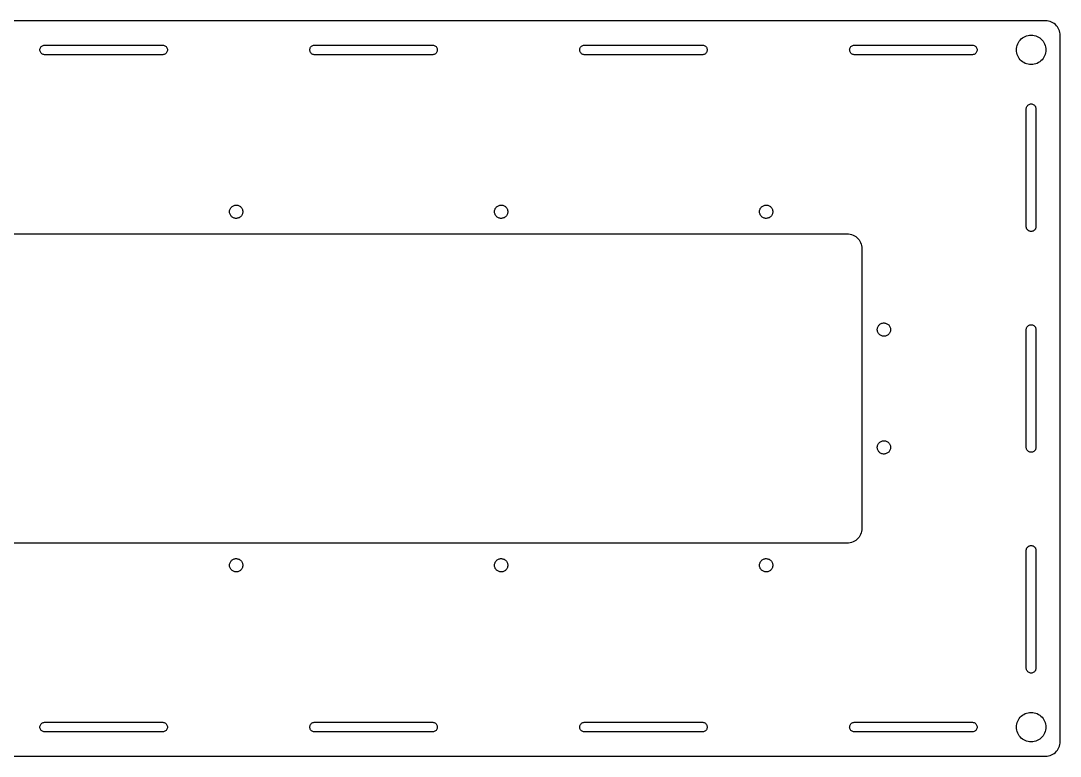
# Model space of a CAD drawing. Header units: metres. Extents: x -325 to 325, y -125 to 125.
# Drawn here: x -28.1 to 324.9, y -124.8 to 124.8 of the extents above; entities that cross this region are included whole.
import ezdxf

# ---------------------------------------------------------------- set-up
doc = ezdxf.new("R2010")
doc.units = ezdxf.units.M

msp = doc.modelspace()

# ---------------------------------------------------------------- linework, layer by layer
for p, q in [((319.875, 124.825), (-319.875, 124.825)), ((320.398, 124.798), (319.875, 124.825)), ((320.915, 124.716), (320.398, 124.798)), ((321.42, 124.58), (320.915, 124.716)), ((321.909, 124.393), (321.42, 124.58)), ((322.375, 124.155), (321.909, 124.393)), ((322.814, 123.87), (322.375, 124.155)), ((323.221, 123.541), (322.814, 123.87)), ((323.591, 123.171), (323.221, 123.541)), ((323.92, 122.764), (323.591, 123.171)), ((324.205, 122.325), (323.92, 122.764)), ((324.443, 121.859), (324.205, 122.325)), ((324.63, 121.37), (324.443, 121.859)), ((324.766, 120.865), (324.63, 121.37)), ((324.848, 120.348), (324.766, 120.865)), ((324.875, 119.825), (324.848, 120.348)), ((-20.6028, 116.486), (-20.3672, 116.559)), ((-20.3672, 116.559), (-20.1233, 116.595)), ((-20.1233, 116.595), (20.1233, 116.595)), ((20.1233, 116.595), (20.3672, 116.559)), ((20.3672, 116.559), (20.6028, 116.486)), ((71.0638, 116.486), (71.2995, 116.559)), ((71.2995, 116.559), (71.5434, 116.595)), ((71.5434, 116.595), (111.79, 116.595)), ((111.79, 116.595), (112.034, 116.559)), ((112.034, 116.559), (112.269, 116.486)), ((162.731, 116.486), (162.966, 116.559)), ((162.966, 116.559), (163.21, 116.595)), ((163.21, 116.595), (203.457, 116.595)), ((203.457, 116.595), (203.701, 116.559)), ((203.701, 116.559), (203.936, 116.486)), ((254.397, 116.486), (254.633, 116.559)), ((254.633, 116.559), (254.877, 116.595)), ((254.877, 116.595), (295.123, 116.595)), ((295.123, 116.595), (295.367, 116.559)), ((295.367, 116.559), (295.603, 116.486)), ((310.245, 116.495), (310.432, 116.984)), ((310.432, 116.984), (310.67, 117.45)), ((310.67, 117.45), (310.955, 117.889)), ((310.955, 117.889), (311.284, 118.296)), ((311.284, 118.296), (311.654, 118.666)), ((311.654, 118.666), (312.061, 118.995)), ((312.061, 118.995), (312.5, 119.28)), ((312.5, 119.28), (312.966, 119.518)), ((312.966, 119.518), (313.455, 119.705)), ((313.455, 119.705), (313.96, 119.841)), ((313.96, 119.841), (314.477, 119.923)), ((314.477, 119.923), (315, 119.95)), ((315, 119.95), (315.523, 119.923)), ((315.523, 119.923), (316.04, 119.841)), ((316.04, 119.841), (316.545, 119.705)), ((316.545, 119.705), (317.034, 119.518)), ((317.034, 119.518), (317.5, 119.28)), ((317.5, 119.28), (317.939, 118.995)), ((317.939, 118.995), (318.346, 118.666)), ((318.346, 118.666), (318.716, 118.296)), ((318.716, 118.296), (319.045, 117.889)), ((319.045, 117.889), (319.33, 117.45)), ((319.33, 117.45), (319.568, 116.984)), ((319.568, 116.984), (319.755, 116.495)), ((324.875, -119.825), (324.875, 119.825)), ((-21.65, 114.95), (-21.6316, 115.196)), ((-21.6316, 114.704), (-21.65, 114.95)), ((-21.6316, 115.196), (-21.5767, 115.436)), ((-21.5767, 114.464), (-21.6316, 114.704)), ((-21.5767, 115.436), (-21.4866, 115.666)), ((-21.4866, 114.234), (-21.5767, 114.464)), ((-21.4866, 115.666), (-21.3633, 115.879)), ((-21.3633, 114.021), (-21.4866, 114.234)), ((-21.3633, 115.879), (-21.2095, 116.072)), ((-21.2095, 113.828), (-21.3633, 114.021)), ((-21.2095, 116.072), (-21.0287, 116.24)), ((-21.0287, 113.66), (-21.2095, 113.828)), ((-21.0287, 116.24), (-20.825, 116.379)), ((-20.825, 113.521), (-21.0287, 113.66)), ((-20.825, 116.379), (-20.6028, 116.486)), ((-20.6028, 113.414), (-20.825, 113.521)), ((-20.3672, 113.341), (-20.6028, 113.414)), ((-20.1233, 113.305), (-20.3672, 113.341)), ((20.1233, 113.305), (-20.1233, 113.305)), ((20.3672, 113.341), (20.1233, 113.305)), ((20.6028, 113.414), (20.3672, 113.341)), ((20.6028, 116.486), (20.825, 116.379)), ((20.825, 113.521), (20.6028, 113.414)), ((20.825, 116.379), (21.0287, 116.24)), ((21.0287, 113.66), (20.825, 113.521)), ((21.0287, 116.24), (21.2095, 116.072)), ((21.2095, 113.828), (21.0287, 113.66)), ((21.2095, 116.072), (21.3633, 115.879)), ((21.3633, 114.021), (21.2095, 113.828)), ((21.3633, 115.879), (21.4866, 115.666)), ((21.4866, 114.234), (21.3633, 114.021)), ((21.4866, 115.666), (21.5767, 115.436)), ((21.5767, 114.464), (21.4866, 114.234)), ((21.5767, 115.436), (21.6316, 115.196)), ((21.6316, 114.704), (21.5767, 114.464)), ((21.6316, 115.196), (21.65, 114.95)), ((21.65, 114.95), (21.6316, 114.704)), ((70.0167, 114.95), (70.0351, 115.196)), ((70.0351, 114.704), (70.0167, 114.95)), ((70.0351, 115.196), (70.09, 115.436)), ((70.09, 114.464), (70.0351, 114.704)), ((70.09, 115.436), (70.1801, 115.666)), ((70.1801, 114.234), (70.09, 114.464)), ((70.1801, 115.666), (70.3034, 115.879)), ((70.3034, 114.021), (70.1801, 114.234)), ((70.3034, 115.879), (70.4571, 116.072)), ((70.4571, 113.828), (70.3034, 114.021)), ((70.4571, 116.072), (70.6379, 116.24)), ((70.6379, 113.66), (70.4571, 113.828)), ((70.6379, 116.24), (70.8417, 116.379)), ((70.8417, 113.521), (70.6379, 113.66)), ((70.8417, 116.379), (71.0638, 116.486)), ((71.0638, 113.414), (70.8417, 113.521)), ((71.2995, 113.341), (71.0638, 113.414)), ((71.5434, 113.305), (71.2995, 113.341)), ((111.79, 113.305), (71.5434, 113.305)), ((112.034, 113.341), (111.79, 113.305)), ((112.269, 113.414), (112.034, 113.341)), ((112.269, 116.486), (112.492, 116.379)), ((112.492, 113.521), (112.269, 113.414)), ((112.492, 116.379), (112.695, 116.24)), ((112.695, 113.66), (112.492, 113.521)), ((112.695, 116.24), (112.876, 116.072)), ((112.876, 113.828), (112.695, 113.66)), ((112.876, 116.072), (113.03, 115.879)), ((113.03, 114.021), (112.876, 113.828)), ((113.03, 115.879), (113.153, 115.666)), ((113.153, 114.234), (113.03, 114.021)), ((113.153, 115.666), (113.243, 115.436)), ((113.243, 114.464), (113.153, 114.234)), ((113.243, 115.436), (113.298, 115.196)), ((113.298, 114.704), (113.243, 114.464)), ((113.298, 115.196), (113.317, 114.95)), ((113.317, 114.95), (113.298, 114.704)), ((161.683, 114.95), (161.702, 115.196)), ((161.702, 114.704), (161.683, 114.95)), ((161.702, 115.196), (161.757, 115.436)), ((161.757, 114.464), (161.702, 114.704)), ((161.757, 115.436), (161.847, 115.666)), ((161.847, 114.234), (161.757, 114.464)), ((161.847, 115.666), (161.97, 115.879)), ((161.97, 114.021), (161.847, 114.234)), ((161.97, 115.879), (162.124, 116.072)), ((162.124, 113.828), (161.97, 114.021)), ((162.124, 116.072), (162.305, 116.24)), ((162.305, 113.66), (162.124, 113.828)), ((162.305, 116.24), (162.508, 116.379)), ((162.508, 113.521), (162.305, 113.66)), ((162.508, 116.379), (162.731, 116.486)), ((162.731, 113.414), (162.508, 113.521)), ((162.966, 113.341), (162.731, 113.414)), ((163.21, 113.305), (162.966, 113.341)), ((203.457, 113.305), (163.21, 113.305)), ((203.701, 113.341), (203.457, 113.305)), ((203.936, 113.414), (203.701, 113.341)), ((203.936, 116.486), (204.158, 116.379)), ((204.158, 113.521), (203.936, 113.414)), ((204.158, 116.379), (204.362, 116.24)), ((204.362, 113.66), (204.158, 113.521)), ((204.362, 116.24), (204.543, 116.072)), ((204.543, 113.828), (204.362, 113.66)), ((204.543, 116.072), (204.697, 115.879)), ((204.697, 114.021), (204.543, 113.828)), ((204.697, 115.879), (204.82, 115.666)), ((204.82, 114.234), (204.697, 114.021)), ((204.82, 115.666), (204.91, 115.436)), ((204.91, 114.464), (204.82, 114.234)), ((204.91, 115.436), (204.965, 115.196)), ((204.965, 114.704), (204.91, 114.464)), ((204.965, 115.196), (204.983, 114.95)), ((204.983, 114.95), (204.965, 114.704)), ((253.35, 114.95), (253.368, 115.196)), ((253.368, 114.704), (253.35, 114.95)), ((253.368, 115.196), (253.423, 115.436)), ((253.423, 114.464), (253.368, 114.704)), ((253.423, 115.436), (253.513, 115.666)), ((253.513, 114.234), (253.423, 114.464)), ((253.513, 115.666), (253.637, 115.879)), ((253.637, 114.021), (253.513, 114.234)), ((253.637, 115.879), (253.79, 116.072)), ((253.79, 113.828), (253.637, 114.021)), ((253.79, 116.072), (253.971, 116.24)), ((253.971, 113.66), (253.79, 113.828)), ((253.971, 116.24), (254.175, 116.379)), ((254.175, 113.521), (253.971, 113.66)), ((254.175, 116.379), (254.397, 116.486)), ((254.397, 113.414), (254.175, 113.521)), ((254.633, 113.341), (254.397, 113.414)), ((254.877, 113.305), (254.633, 113.341)), ((295.123, 113.305), (254.877, 113.305)), ((295.367, 113.341), (295.123, 113.305)), ((295.603, 113.414), (295.367, 113.341)), ((295.603, 116.486), (295.825, 116.379)), ((295.825, 113.521), (295.603, 113.414)), ((295.825, 116.379), (296.029, 116.24)), ((296.029, 113.66), (295.825, 113.521)), ((296.029, 116.24), (296.21, 116.072)), ((296.21, 113.828), (296.029, 113.66)), ((296.21, 116.072), (296.363, 115.879)), ((296.363, 114.021), (296.21, 113.828)), ((296.363, 115.879), (296.487, 115.666)), ((296.487, 114.234), (296.363, 114.021)), ((296.487, 115.666), (296.577, 115.436)), ((296.577, 114.464), (296.487, 114.234)), ((296.577, 115.436), (296.632, 115.196)), ((296.632, 114.704), (296.577, 114.464)), ((296.632, 115.196), (296.65, 114.95)), ((296.65, 114.95), (296.632, 114.704)), ((310, 114.95), (310.027, 115.473)), ((310.027, 114.427), (310, 114.95)), ((310.027, 115.473), (310.109, 115.99)), ((310.109, 113.91), (310.027, 114.427)), ((310.109, 115.99), (310.245, 116.495)), ((310.245, 113.405), (310.109, 113.91)), ((310.432, 112.916), (310.245, 113.405)), ((319.755, 113.405), (319.568, 112.916)), ((319.755, 116.495), (319.891, 115.99)), ((319.891, 113.91), (319.755, 113.405)), ((319.891, 115.99), (319.973, 115.473)), ((319.973, 114.427), (319.891, 113.91)), ((319.973, 115.473), (320, 114.95)), ((320, 114.95), (319.973, 114.427)), ((310.67, 112.45), (310.432, 112.916)), ((310.955, 112.011), (310.67, 112.45)), ((311.284, 111.604), (310.955, 112.011)), ((311.654, 111.234), (311.284, 111.604)), ((312.061, 110.905), (311.654, 111.234)), ((312.5, 110.62), (312.061, 110.905)), ((312.966, 110.382), (312.5, 110.62)), ((313.455, 110.195), (312.966, 110.382)), ((313.96, 110.059), (313.455, 110.195)), ((314.477, 109.977), (313.96, 110.059)), ((315, 109.95), (314.477, 109.977)), ((315.523, 109.977), (315, 109.95)), ((316.04, 110.059), (315.523, 109.977)), ((316.545, 110.195), (316.04, 110.059)), ((317.034, 110.382), (316.545, 110.195)), ((317.5, 110.62), (317.034, 110.382)), ((317.939, 110.905), (317.5, 110.62)), ((318.346, 111.234), (317.939, 110.905)), ((318.716, 111.604), (318.346, 111.234)), ((319.045, 112.011), (318.716, 111.604)), ((319.33, 112.45), (319.045, 112.011)), ((319.568, 112.916), (319.33, 112.45)), ((313.355, 95.0733), (313.391, 95.3172)), ((313.391, 95.3172), (313.464, 95.5528)), ((313.464, 95.5528), (313.571, 95.775)), ((313.571, 95.775), (313.71, 95.9788)), ((313.71, 95.9788), (313.878, 96.1595)), ((313.878, 96.1595), (314.071, 96.3133)), ((314.071, 96.3133), (314.284, 96.4366)), ((314.284, 96.4366), (314.514, 96.5267)), ((314.514, 96.5267), (314.754, 96.5816)), ((314.754, 96.5816), (315, 96.6)), ((315, 96.6), (315.246, 96.5816)), ((315.246, 96.5816), (315.486, 96.5267)), ((315.486, 96.5267), (315.716, 96.4366)), ((315.716, 96.4366), (315.929, 96.3133)), ((315.929, 96.3133), (316.122, 96.1595)), ((316.122, 96.1595), (316.29, 95.9788)), ((316.29, 95.9788), (316.429, 95.775)), ((316.429, 95.775), (316.536, 95.5528)), ((316.536, 95.5528), (316.609, 95.3172)), ((316.609, 95.3172), (316.645, 95.0733)), ((313.355, 54.8267), (313.355, 95.0733)), ((316.645, 95.0733), (316.645, 54.8267)), ((42.7534, 60.1239), (42.7807, 60.3703)), ((42.7534, 59.8761), (42.7534, 60.1239)), ((42.7807, 60.3703), (42.8349, 60.6122)), ((42.8349, 60.6122), (42.9154, 60.8467)), ((42.9154, 60.8467), (43.0212, 61.0709)), ((43.0212, 61.0709), (43.151, 61.2821)), ((43.151, 61.2821), (43.3033, 61.4777)), ((43.3033, 61.4777), (43.4761, 61.6554)), ((43.4761, 61.6554), (43.6675, 61.813)), ((43.6675, 61.813), (43.875, 61.9485)), ((43.875, 61.9485), (44.0962, 62.0605)), ((44.0962, 62.0605), (44.3283, 62.1474)), ((44.3283, 62.1474), (44.5686, 62.2083)), ((44.5686, 62.2083), (44.8142, 62.2423)), ((44.8142, 62.2423), (45.062, 62.2491)), ((45.062, 62.2491), (45.309, 62.2287)), ((45.309, 62.2287), (45.5523, 62.1812)), ((45.5523, 62.1812), (45.7889, 62.1071)), ((45.7889, 62.1071), (46.0159, 62.0076)), ((46.0159, 62.0076), (46.2306, 61.8836)), ((46.2306, 61.8836), (46.4304, 61.7368)), ((46.4304, 61.7368), (46.6128, 61.5689)), ((46.6128, 61.5689), (46.7756, 61.382)), ((46.7756, 61.382), (46.9168, 61.1783)), ((46.9168, 61.1783), (47.0348, 60.9602)), ((47.0348, 60.9602), (47.1281, 60.7306)), ((47.1281, 60.7306), (47.1955, 60.492)), ((47.1955, 60.492), (47.2363, 60.2475)), ((47.2363, 60.2475), (47.25, 60)), ((132.753, 60.1239), (132.781, 60.3703)), ((132.753, 59.8761), (132.753, 60.1239)), ((132.781, 60.3703), (132.835, 60.6122)), ((132.835, 60.6122), (132.915, 60.8467)), ((132.915, 60.8467), (133.021, 61.0709)), ((133.021, 61.0709), (133.151, 61.2821)), ((133.151, 61.2821), (133.303, 61.4777)), ((133.303, 61.4777), (133.476, 61.6554)), ((133.476, 61.6554), (133.667, 61.813)), ((133.667, 61.813), (133.875, 61.9485)), ((133.875, 61.9485), (134.096, 62.0605)), ((134.096, 62.0605), (134.328, 62.1474)), ((134.328, 62.1474), (134.569, 62.2083)), ((134.569, 62.2083), (134.814, 62.2423)), ((134.814, 62.2423), (135.062, 62.2491)), ((135.062, 62.2491), (135.309, 62.2287)), ((135.309, 62.2287), (135.552, 62.1812)), ((135.552, 62.1812), (135.789, 62.1071)), ((135.789, 62.1071), (136.016, 62.0076)), ((136.016, 62.0076), (136.231, 61.8836)), ((136.231, 61.8836), (136.43, 61.7368)), ((136.43, 61.7368), (136.613, 61.5689)), ((136.613, 61.5689), (136.776, 61.382)), ((136.776, 61.382), (136.917, 61.1783)), ((136.917, 61.1783), (137.035, 60.9602)), ((137.035, 60.9602), (137.128, 60.7306)), ((137.128, 60.7306), (137.196, 60.492)), ((137.196, 60.492), (137.236, 60.2475)), ((137.236, 60.2475), (137.25, 60)), ((222.753, 60.1239), (222.781, 60.3703)), ((222.753, 59.8761), (222.753, 60.1239)), ((222.781, 60.3703), (222.835, 60.6122)), ((222.835, 60.6122), (222.915, 60.8467)), ((222.915, 60.8467), (223.021, 61.0709)), ((223.021, 61.0709), (223.151, 61.2821)), ((223.151, 61.2821), (223.303, 61.4777)), ((223.303, 61.4777), (223.476, 61.6554)), ((223.476, 61.6554), (223.667, 61.813)), ((223.667, 61.813), (223.875, 61.9485)), ((223.875, 61.9485), (224.096, 62.0605)), ((224.096, 62.0605), (224.328, 62.1474)), ((224.328, 62.1474), (224.569, 62.2083)), ((224.569, 62.2083), (224.814, 62.2423)), ((224.814, 62.2423), (225.062, 62.2491)), ((225.062, 62.2491), (225.309, 62.2287)), ((225.309, 62.2287), (225.552, 62.1812)), ((225.552, 62.1812), (225.789, 62.1071)), ((225.789, 62.1071), (226.016, 62.0076)), ((226.016, 62.0076), (226.231, 61.8836)), ((226.231, 61.8836), (226.43, 61.7368)), ((226.43, 61.7368), (226.613, 61.5689)), ((226.613, 61.5689), (226.776, 61.382)), ((226.776, 61.382), (226.917, 61.1783)), ((226.917, 61.1783), (227.035, 60.9602)), ((227.035, 60.9602), (227.128, 60.7306)), ((227.128, 60.7306), (227.196, 60.492)), ((227.196, 60.492), (227.236, 60.2475)), ((227.236, 60.2475), (227.25, 60)), ((42.7807, 59.6297), (42.7534, 59.8761)), ((42.8349, 59.3878), (42.7807, 59.6297)), ((42.9154, 59.1533), (42.8349, 59.3878)), ((43.0212, 58.9291), (42.9154, 59.1533)), ((43.151, 58.7179), (43.0212, 58.9291)), ((43.3033, 58.5223), (43.151, 58.7179)), ((43.4761, 58.3446), (43.3033, 58.5223)), ((43.6675, 58.187), (43.4761, 58.3446)), ((43.875, 58.0514), (43.6675, 58.187)), ((44.0962, 57.9395), (43.875, 58.0514)), ((44.3283, 57.8526), (44.0962, 57.9395)), ((44.5686, 57.7917), (44.3283, 57.8526)), ((44.8142, 57.7577), (44.5686, 57.7917)), ((45.062, 57.7509), (44.8142, 57.7577)), ((45.309, 57.7713), (45.062, 57.7509)), ((45.5523, 57.8188), (45.309, 57.7713)), ((45.7889, 57.8928), (45.5523, 57.8188)), ((46.0159, 57.9924), (45.7889, 57.8928)), ((46.2306, 58.1164), (46.0159, 57.9924)), ((46.4304, 58.2632), (46.2306, 58.1164)), ((46.6128, 58.4311), (46.4304, 58.2632)), ((46.7756, 58.618), (46.6128, 58.4311)), ((46.9168, 58.8217), (46.7756, 58.618)), ((47.0348, 59.0397), (46.9168, 58.8217)), ((47.1281, 59.2694), (47.0348, 59.0397)), ((47.1955, 59.508), (47.1281, 59.2694)), ((47.2363, 59.7525), (47.1955, 59.508)), ((47.25, 60), (47.2363, 59.7525)), ((132.781, 59.6297), (132.753, 59.8761)), ((132.835, 59.3878), (132.781, 59.6297)), ((132.915, 59.1533), (132.835, 59.3878)), ((133.021, 58.9291), (132.915, 59.1533)), ((133.151, 58.7179), (133.021, 58.9291)), ((133.303, 58.5223), (133.151, 58.7179)), ((133.476, 58.3446), (133.303, 58.5223)), ((133.667, 58.187), (133.476, 58.3446)), ((133.875, 58.0514), (133.667, 58.187)), ((134.096, 57.9395), (133.875, 58.0514)), ((134.328, 57.8526), (134.096, 57.9395)), ((134.569, 57.7917), (134.328, 57.8526)), ((134.814, 57.7577), (134.569, 57.7917)), ((135.062, 57.7509), (134.814, 57.7577)), ((135.309, 57.7713), (135.062, 57.7509)), ((135.552, 57.8188), (135.309, 57.7713)), ((135.789, 57.8928), (135.552, 57.8188)), ((136.016, 57.9924), (135.789, 57.8928)), ((136.231, 58.1164), (136.016, 57.9924)), ((136.43, 58.2632), (136.231, 58.1164)), ((136.613, 58.4311), (136.43, 58.2632)), ((136.776, 58.618), (136.613, 58.4311)), ((136.917, 58.8217), (136.776, 58.618)), ((137.035, 59.0397), (136.917, 58.8217)), ((137.128, 59.2694), (137.035, 59.0397)), ((137.196, 59.508), (137.128, 59.2694)), ((137.236, 59.7525), (137.196, 59.508)), ((137.25, 60), (137.236, 59.7525)), ((222.781, 59.6297), (222.753, 59.8761)), ((222.835, 59.3878), (222.781, 59.6297)), ((222.915, 59.1533), (222.835, 59.3878)), ((223.021, 58.9291), (222.915, 59.1533)), ((223.151, 58.7179), (223.021, 58.9291)), ((223.303, 58.5223), (223.151, 58.7179)), ((223.476, 58.3446), (223.303, 58.5223)), ((223.667, 58.187), (223.476, 58.3446)), ((223.875, 58.0514), (223.667, 58.187)), ((224.096, 57.9395), (223.875, 58.0514)), ((224.328, 57.8526), (224.096, 57.9395)), ((224.569, 57.7917), (224.328, 57.8526)), ((224.814, 57.7577), (224.569, 57.7917)), ((225.062, 57.7509), (224.814, 57.7577)), ((225.309, 57.7713), (225.062, 57.7509)), ((225.552, 57.8188), (225.309, 57.7713)), ((225.789, 57.8928), (225.552, 57.8188)), ((226.016, 57.9924), (225.789, 57.8928)), ((226.231, 58.1164), (226.016, 57.9924)), ((226.43, 58.2632), (226.231, 58.1164)), ((226.613, 58.4311), (226.43, 58.2632)), ((226.776, 58.618), (226.613, 58.4311)), ((226.917, 58.8217), (226.776, 58.618)), ((227.035, 59.0397), (226.917, 58.8217)), ((227.128, 59.2694), (227.035, 59.0397)), ((227.196, 59.508), (227.128, 59.2694)), ((227.236, 59.7525), (227.196, 59.508)), ((227.25, 60), (227.236, 59.7525)), ((313.391, 54.5828), (313.355, 54.8267)), ((313.464, 54.3472), (313.391, 54.5828)), ((313.571, 54.125), (313.464, 54.3472)), ((313.71, 53.9212), (313.571, 54.125)), ((313.878, 53.7405), (313.71, 53.9212)), ((314.071, 53.5867), (313.878, 53.7405)), ((314.284, 53.4634), (314.071, 53.5867)), ((314.514, 53.3733), (314.284, 53.4634)), ((314.754, 53.3184), (314.514, 53.3733)), ((315, 53.3), (314.754, 53.3184)), ((315.246, 53.3184), (315, 53.3)), ((315.486, 53.3733), (315.246, 53.3184)), ((315.716, 53.4634), (315.486, 53.3733)), ((315.929, 53.5867), (315.716, 53.4634)), ((316.122, 53.7405), (315.929, 53.5867)), ((316.29, 53.9212), (316.122, 53.7405)), ((316.429, 54.125), (316.29, 53.9212)), ((316.536, 54.3472), (316.429, 54.125)), ((316.609, 54.5828), (316.536, 54.3472)), ((316.645, 54.8267), (316.609, 54.5828)), ((-252.5, 52.5), (252.5, 52.5)), ((252.5, 52.5), (253.023, 52.4726)), ((253.023, 52.4726), (253.54, 52.3907)), ((253.54, 52.3907), (254.045, 52.2553)), ((254.045, 52.2553), (254.534, 52.0677)), ((254.534, 52.0677), (255, 51.8301)), ((255, 51.8301), (255.439, 51.5451)), ((255.439, 51.5451), (255.846, 51.2157)), ((255.846, 51.2157), (256.216, 50.8457)), ((256.216, 50.8457), (256.545, 50.4389)), ((256.545, 50.4389), (256.83, 50)), ((256.83, 50), (257.068, 49.5337)), ((257.068, 49.5337), (257.255, 49.0451)), ((257.255, 49.0451), (257.391, 48.5396)), ((257.391, 48.5396), (257.473, 48.0226)), ((257.473, 48.0226), (257.5, 47.5)), ((257.5, 47.5), (257.5, -47.5)), ((263.021, 21.0709), (263.151, 21.2821)), ((263.151, 21.2821), (263.303, 21.4777)), ((263.303, 21.4777), (263.476, 21.6554)), ((263.476, 21.6554), (263.667, 21.813)), ((263.667, 21.813), (263.875, 21.9485)), ((263.875, 21.9485), (264.096, 22.0605)), ((264.096, 22.0605), (264.328, 22.1474)), ((264.328, 22.1474), (264.569, 22.2083)), ((264.569, 22.2083), (264.814, 22.2423)), ((264.814, 22.2423), (265.062, 22.2491)), ((265.062, 22.2491), (265.309, 22.2287)), ((265.309, 22.2287), (265.552, 22.1811)), ((265.552, 22.1811), (265.789, 22.1071)), ((265.789, 22.1071), (266.016, 22.0076)), ((266.016, 22.0076), (266.231, 21.8836)), ((266.231, 21.8836), (266.43, 21.7368)), ((266.43, 21.7368), (266.613, 21.5689)), ((266.613, 21.5689), (266.776, 21.382)), ((266.776, 21.382), (266.917, 21.1783)), ((313.71, 21.0287), (313.878, 21.2095)), ((313.878, 21.2095), (314.071, 21.3633)), ((314.071, 21.3633), (314.284, 21.4866)), ((314.284, 21.4866), (314.514, 21.5767)), ((314.514, 21.5767), (314.754, 21.6316)), ((314.754, 21.6316), (315, 21.65)), ((315, 21.65), (315.246, 21.6316)), ((315.246, 21.6316), (315.486, 21.5767)), ((315.486, 21.5767), (315.716, 21.4866)), ((315.716, 21.4866), (315.929, 21.3633)), ((315.929, 21.3633), (316.122, 21.2095)), ((316.122, 21.2095), (316.29, 21.0287)), ((262.753, 20.1239), (262.781, 20.3703)), ((262.753, 19.8761), (262.753, 20.1239)), ((262.781, 19.6297), (262.753, 19.8761)), ((262.781, 20.3703), (262.835, 20.6122)), ((262.835, 19.3878), (262.781, 19.6297)), ((262.835, 20.6122), (262.915, 20.8467)), ((262.915, 19.1533), (262.835, 19.3878)), ((262.915, 20.8467), (263.021, 21.0709)), ((263.021, 18.9291), (262.915, 19.1533)), ((263.151, 18.7179), (263.021, 18.9291)), ((263.303, 18.5223), (263.151, 18.7179)), ((263.476, 18.3446), (263.303, 18.5223)), ((263.667, 18.187), (263.476, 18.3446)), ((263.875, 18.0514), (263.667, 18.187)), ((264.096, 17.9395), (263.875, 18.0514)), ((264.328, 17.8526), (264.096, 17.9395)), ((264.569, 17.7917), (264.328, 17.8526)), ((264.814, 17.7577), (264.569, 17.7917)), ((265.062, 17.7509), (264.814, 17.7577)), ((265.309, 17.7713), (265.062, 17.7509)), ((265.552, 17.8188), (265.309, 17.7713)), ((265.789, 17.8928), (265.552, 17.8188)), ((266.016, 17.9924), (265.789, 17.8928)), ((266.231, 18.1164), (266.016, 17.9924)), ((266.43, 18.2632), (266.231, 18.1164)), ((266.613, 18.4311), (266.43, 18.2632)), ((266.776, 18.618), (266.613, 18.4311)), ((266.917, 18.8217), (266.776, 18.618)), ((266.917, 21.1783), (267.035, 20.9602)), ((267.035, 19.0397), (266.917, 18.8217)), ((267.035, 20.9602), (267.128, 20.7306)), ((267.128, 19.2694), (267.035, 19.0397)), ((267.128, 20.7306), (267.196, 20.492)), ((267.196, 19.508), (267.128, 19.2694)), ((267.196, 20.492), (267.236, 20.2475)), ((267.236, 19.7525), (267.196, 19.508)), ((267.236, 20.2475), (267.25, 20)), ((267.25, 20), (267.236, 19.7525)), ((313.355, 20.1233), (313.391, 20.3672)), ((313.355, -20.1233), (313.355, 20.1233)), ((313.391, 20.3672), (313.464, 20.6028)), ((313.464, 20.6028), (313.571, 20.825)), ((313.571, 20.825), (313.71, 21.0287)), ((316.29, 21.0287), (316.429, 20.825)), ((316.429, 20.825), (316.536, 20.6028)), ((316.536, 20.6028), (316.609, 20.3672)), ((316.609, 20.3672), (316.645, 20.1233)), ((316.645, 20.1233), (316.645, -20.1233)), ((262.753, -19.8761), (262.781, -19.6297)), ((262.753, -20.1239), (262.753, -19.8761)), ((262.781, -20.3703), (262.753, -20.1239)), ((262.781, -19.6297), (262.835, -19.3878)), ((262.835, -20.6122), (262.781, -20.3703)), ((262.835, -19.3878), (262.915, -19.1533)), ((262.915, -20.8467), (262.835, -20.6122)), ((262.915, -19.1533), (263.021, -18.9291)), ((263.021, -21.0709), (262.915, -20.8467)), ((263.021, -18.9291), (263.151, -18.7179)), ((263.151, -21.2821), (263.021, -21.0709)), ((263.151, -18.7179), (263.303, -18.5223)), ((263.303, -18.5223), (263.476, -18.3446)), ((263.476, -18.3446), (263.667, -18.187)), ((263.667, -18.187), (263.875, -18.0514)), ((263.875, -18.0514), (264.096, -17.9395)), ((264.096, -17.9395), (264.328, -17.8526)), ((264.328, -17.8526), (264.569, -17.7917)), ((264.569, -17.7917), (264.814, -17.7577)), ((264.814, -17.7577), (265.062, -17.7509)), ((265.062, -17.7509), (265.309, -17.7713)), ((265.309, -17.7713), (265.552, -17.8188)), ((265.552, -17.8188), (265.789, -17.8928)), ((265.789, -17.8928), (266.016, -17.9924)), ((266.016, -17.9924), (266.231, -18.1164)), ((266.231, -18.1164), (266.43, -18.2632)), ((266.43, -18.2632), (266.613, -18.4311)), ((266.613, -18.4311), (266.776, -18.618)), ((266.776, -18.618), (266.917, -18.8217)), ((266.917, -21.1783), (266.776, -21.382)), ((266.917, -18.8217), (267.035, -19.0397)), ((267.035, -20.9602), (266.917, -21.1783)), ((267.035, -19.0397), (267.128, -19.2694)), ((267.128, -20.7306), (267.035, -20.9602)), ((267.128, -19.2694), (267.196, -19.508)), ((267.196, -20.492), (267.128, -20.7306)), ((267.196, -19.508), (267.236, -19.7525)), ((267.236, -20.2475), (267.196, -20.492)), ((267.236, -19.7525), (267.25, -20)), ((267.25, -20), (267.236, -20.2475)), ((313.391, -20.3672), (313.355, -20.1233)), ((313.464, -20.6028), (313.391, -20.3672)), ((313.571, -20.825), (313.464, -20.6028)), ((313.71, -21.0287), (313.571, -20.825)), ((313.878, -21.2095), (313.71, -21.0287)), ((316.29, -21.0287), (316.122, -21.2095)), ((316.429, -20.825), (316.29, -21.0287)), ((316.536, -20.6028), (316.429, -20.825)), ((316.609, -20.3672), (316.536, -20.6028)), ((316.645, -20.1233), (316.609, -20.3672)), ((263.303, -21.4777), (263.151, -21.2821)), ((263.476, -21.6554), (263.303, -21.4777)), ((263.667, -21.813), (263.476, -21.6554)), ((263.875, -21.9485), (263.667, -21.813)), ((264.096, -22.0605), (263.875, -21.9485)), ((264.328, -22.1474), (264.096, -22.0605)), ((264.569, -22.2083), (264.328, -22.1474)), ((264.814, -22.2423), (264.569, -22.2083)), ((265.062, -22.2491), (264.814, -22.2423)), ((265.309, -22.2287), (265.062, -22.2491)), ((265.552, -22.1811), (265.309, -22.2287)), ((265.789, -22.1071), (265.552, -22.1811)), ((266.016, -22.0076), (265.789, -22.1071)), ((266.231, -21.8836), (266.016, -22.0076)), ((266.43, -21.7368), (266.231, -21.8836)), ((266.613, -21.5689), (266.43, -21.7368)), ((266.776, -21.382), (266.613, -21.5689)), ((314.071, -21.3633), (313.878, -21.2095)), ((314.284, -21.4866), (314.071, -21.3633)), ((314.514, -21.5767), (314.284, -21.4866)), ((314.754, -21.6316), (314.514, -21.5767)), ((315, -21.65), (314.754, -21.6316)), ((315.246, -21.6316), (315, -21.65)), ((315.486, -21.5767), (315.246, -21.6316)), ((315.716, -21.4866), (315.486, -21.5767)), ((315.929, -21.3633), (315.716, -21.4866)), ((316.122, -21.2095), (315.929, -21.3633)), ((257.255, -49.0451), (257.068, -49.5337)), ((257.391, -48.5396), (257.255, -49.0451)), ((257.473, -48.0226), (257.391, -48.5396)), ((257.5, -47.5), (257.473, -48.0226)), ((252.5, -52.5), (-252.5, -52.5)), ((253.023, -52.4726), (252.5, -52.5)), ((253.54, -52.3907), (253.023, -52.4726)), ((254.045, -52.2553), (253.54, -52.3907)), ((254.534, -52.0677), (254.045, -52.2553)), ((255, -51.8301), (254.534, -52.0677)), ((255.439, -51.5451), (255, -51.8301)), ((255.846, -51.2157), (255.439, -51.5451)), ((256.216, -50.8457), (255.846, -51.2157)), ((256.545, -50.4389), (256.216, -50.8457)), ((256.83, -50), (256.545, -50.4389)), ((257.068, -49.5337), (256.83, -50)), ((313.355, -54.8267), (313.391, -54.5828)), ((313.355, -95.0733), (313.355, -54.8267)), ((313.391, -54.5828), (313.464, -54.3472)), ((313.464, -54.3472), (313.571, -54.125)), ((313.571, -54.125), (313.71, -53.9212)), ((313.71, -53.9212), (313.878, -53.7405)), ((313.878, -53.7405), (314.071, -53.5867)), ((314.071, -53.5867), (314.284, -53.4634)), ((314.284, -53.4634), (314.514, -53.3733)), ((314.514, -53.3733), (314.754, -53.3184)), ((314.754, -53.3184), (315, -53.3)), ((315, -53.3), (315.246, -53.3184)), ((315.246, -53.3184), (315.486, -53.3733)), ((315.486, -53.3733), (315.716, -53.4634)), ((315.716, -53.4634), (315.929, -53.5867)), ((315.929, -53.5867), (316.122, -53.7405)), ((316.122, -53.7405), (316.29, -53.9212)), ((316.29, -53.9212), (316.429, -54.125)), ((316.429, -54.125), (316.536, -54.3472)), ((316.536, -54.3472), (316.609, -54.5828)), ((316.609, -54.5828), (316.645, -54.8267)), ((316.645, -54.8267), (316.645, -95.0733)), ((42.7534, -59.8761), (42.7807, -59.6297)), ((42.7534, -60.1239), (42.7534, -59.8761)), ((42.7807, -59.6297), (42.8349, -59.3878)), ((42.8349, -59.3878), (42.9154, -59.1533)), ((42.9154, -59.1533), (43.0212, -58.9291)), ((43.0212, -58.9291), (43.151, -58.7179)), ((43.151, -58.7179), (43.3033, -58.5223)), ((43.3033, -58.5223), (43.4761, -58.3446)), ((43.4761, -58.3446), (43.6675, -58.187)), ((43.6675, -58.187), (43.875, -58.0514)), ((43.875, -58.0514), (44.0962, -57.9395)), ((44.0962, -57.9395), (44.3283, -57.8526)), ((44.3283, -57.8526), (44.5686, -57.7917)), ((44.5686, -57.7917), (44.8142, -57.7577)), ((44.8142, -57.7577), (45.062, -57.7509)), ((45.062, -57.7509), (45.309, -57.7713)), ((45.309, -57.7713), (45.5523, -57.8188)), ((45.5523, -57.8188), (45.7889, -57.8928)), ((45.7889, -57.8928), (46.0159, -57.9924)), ((46.0159, -57.9924), (46.2306, -58.1164)), ((46.2306, -58.1164), (46.4304, -58.2632)), ((46.4304, -58.2632), (46.6128, -58.4311)), ((46.6128, -58.4311), (46.7756, -58.618)), ((46.7756, -58.618), (46.9168, -58.8217)), ((46.9168, -58.8217), (47.0348, -59.0397)), ((47.0348, -59.0397), (47.1281, -59.2694)), ((47.1281, -59.2694), (47.1955, -59.508)), ((47.1955, -59.508), (47.2363, -59.7525)), ((47.2363, -59.7525), (47.25, -60)), ((47.25, -60), (47.2363, -60.2475)), ((132.753, -59.8761), (132.781, -59.6297)), ((132.753, -60.1239), (132.753, -59.8761)), ((132.781, -59.6297), (132.835, -59.3878)), ((132.835, -59.3878), (132.915, -59.1533)), ((132.915, -59.1533), (133.021, -58.9291)), ((133.021, -58.9291), (133.151, -58.7179)), ((133.151, -58.7179), (133.303, -58.5223)), ((133.303, -58.5223), (133.476, -58.3446)), ((133.476, -58.3446), (133.667, -58.187)), ((133.667, -58.187), (133.875, -58.0514)), ((133.875, -58.0514), (134.096, -57.9395)), ((134.096, -57.9395), (134.328, -57.8526)), ((134.328, -57.8526), (134.569, -57.7917)), ((134.569, -57.7917), (134.814, -57.7577)), ((134.814, -57.7577), (135.062, -57.7509)), ((135.062, -57.7509), (135.309, -57.7713)), ((135.309, -57.7713), (135.552, -57.8188)), ((135.552, -57.8188), (135.789, -57.8928)), ((135.789, -57.8928), (136.016, -57.9924)), ((136.016, -57.9924), (136.231, -58.1164)), ((136.231, -58.1164), (136.43, -58.2632)), ((136.43, -58.2632), (136.613, -58.4311)), ((136.613, -58.4311), (136.776, -58.618)), ((136.776, -58.618), (136.917, -58.8217)), ((136.917, -58.8217), (137.035, -59.0397)), ((137.035, -59.0397), (137.128, -59.2694)), ((137.128, -59.2694), (137.196, -59.508)), ((137.196, -59.508), (137.236, -59.7525)), ((137.236, -59.7525), (137.25, -60)), ((137.25, -60), (137.236, -60.2475)), ((222.753, -59.8761), (222.781, -59.6297)), ((222.753, -60.1239), (222.753, -59.8761)), ((222.781, -59.6297), (222.835, -59.3878)), ((222.835, -59.3878), (222.915, -59.1533)), ((222.915, -59.1533), (223.021, -58.9291)), ((223.021, -58.9291), (223.151, -58.7179)), ((223.151, -58.7179), (223.303, -58.5223)), ((223.303, -58.5223), (223.476, -58.3446)), ((223.476, -58.3446), (223.667, -58.187)), ((223.667, -58.187), (223.875, -58.0514)), ((223.875, -58.0514), (224.096, -57.9395)), ((224.096, -57.9395), (224.328, -57.8526)), ((224.328, -57.8526), (224.569, -57.7917)), ((224.569, -57.7917), (224.814, -57.7577)), ((224.814, -57.7577), (225.062, -57.7509)), ((225.062, -57.7509), (225.309, -57.7713)), ((225.309, -57.7713), (225.552, -57.8188)), ((225.552, -57.8188), (225.789, -57.8928)), ((225.789, -57.8928), (226.016, -57.9924)), ((226.016, -57.9924), (226.231, -58.1164)), ((226.231, -58.1164), (226.43, -58.2632)), ((226.43, -58.2632), (226.613, -58.4311)), ((226.613, -58.4311), (226.776, -58.618)), ((226.776, -58.618), (226.917, -58.8217)), ((226.917, -58.8217), (227.035, -59.0397)), ((227.035, -59.0397), (227.128, -59.2694)), ((227.128, -59.2694), (227.196, -59.508)), ((227.196, -59.508), (227.236, -59.7525)), ((227.236, -59.7525), (227.25, -60)), ((227.25, -60), (227.236, -60.2475)), ((42.7807, -60.3703), (42.7534, -60.1239)), ((42.8349, -60.6122), (42.7807, -60.3703)), ((42.9154, -60.8467), (42.8349, -60.6122)), ((43.0212, -61.0709), (42.9154, -60.8467)), ((43.151, -61.2821), (43.0212, -61.0709)), ((43.3033, -61.4777), (43.151, -61.2821)), ((43.4761, -61.6554), (43.3033, -61.4777)), ((43.6675, -61.813), (43.4761, -61.6554)), ((43.875, -61.9485), (43.6675, -61.813)), ((44.0962, -62.0605), (43.875, -61.9485)), ((44.3283, -62.1474), (44.0962, -62.0605)), ((44.5686, -62.2083), (44.3283, -62.1474)), ((44.8142, -62.2423), (44.5686, -62.2083)), ((45.062, -62.2491), (44.8142, -62.2423)), ((45.309, -62.2287), (45.062, -62.2491)), ((45.5523, -62.1812), (45.309, -62.2287)), ((45.7889, -62.1071), (45.5523, -62.1812)), ((46.0159, -62.0076), (45.7889, -62.1071)), ((46.2306, -61.8836), (46.0159, -62.0076)), ((46.4304, -61.7368), (46.2306, -61.8836)), ((46.6128, -61.5689), (46.4304, -61.7368)), ((46.7756, -61.382), (46.6128, -61.5689)), ((46.9168, -61.1783), (46.7756, -61.382)), ((47.0348, -60.9602), (46.9168, -61.1783)), ((47.1281, -60.7306), (47.0348, -60.9602)), ((47.1955, -60.492), (47.1281, -60.7306)), ((47.2363, -60.2475), (47.1955, -60.492)), ((132.781, -60.3703), (132.753, -60.1239)), ((132.835, -60.6122), (132.781, -60.3703)), ((132.915, -60.8467), (132.835, -60.6122)), ((133.021, -61.0709), (132.915, -60.8467)), ((133.151, -61.2821), (133.021, -61.0709)), ((133.303, -61.4777), (133.151, -61.2821)), ((133.476, -61.6554), (133.303, -61.4777)), ((133.667, -61.813), (133.476, -61.6554)), ((133.875, -61.9485), (133.667, -61.813)), ((134.096, -62.0605), (133.875, -61.9485)), ((134.328, -62.1474), (134.096, -62.0605)), ((134.569, -62.2083), (134.328, -62.1474)), ((134.814, -62.2423), (134.569, -62.2083)), ((135.062, -62.2491), (134.814, -62.2423)), ((135.309, -62.2287), (135.062, -62.2491)), ((135.552, -62.1812), (135.309, -62.2287)), ((135.789, -62.1071), (135.552, -62.1812)), ((136.016, -62.0076), (135.789, -62.1071)), ((136.231, -61.8836), (136.016, -62.0076)), ((136.43, -61.7368), (136.231, -61.8836)), ((136.613, -61.5689), (136.43, -61.7368)), ((136.776, -61.382), (136.613, -61.5689)), ((136.917, -61.1783), (136.776, -61.382)), ((137.035, -60.9602), (136.917, -61.1783)), ((137.128, -60.7306), (137.035, -60.9602)), ((137.196, -60.492), (137.128, -60.7306)), ((137.236, -60.2475), (137.196, -60.492)), ((222.781, -60.3703), (222.753, -60.1239)), ((222.835, -60.6122), (222.781, -60.3703)), ((222.915, -60.8467), (222.835, -60.6122)), ((223.021, -61.0709), (222.915, -60.8467)), ((223.151, -61.2821), (223.021, -61.0709)), ((223.303, -61.4777), (223.151, -61.2821)), ((223.476, -61.6554), (223.303, -61.4777)), ((223.667, -61.813), (223.476, -61.6554)), ((223.875, -61.9485), (223.667, -61.813)), ((224.096, -62.0605), (223.875, -61.9485)), ((224.328, -62.1474), (224.096, -62.0605)), ((224.569, -62.2083), (224.328, -62.1474)), ((224.814, -62.2423), (224.569, -62.2083)), ((225.062, -62.2491), (224.814, -62.2423)), ((225.309, -62.2287), (225.062, -62.2491)), ((225.552, -62.1812), (225.309, -62.2287)), ((225.789, -62.1071), (225.552, -62.1812)), ((226.016, -62.0076), (225.789, -62.1071)), ((226.231, -61.8836), (226.016, -62.0076)), ((226.43, -61.7368), (226.231, -61.8836)), ((226.613, -61.5689), (226.43, -61.7368)), ((226.776, -61.382), (226.613, -61.5689)), ((226.917, -61.1783), (226.776, -61.382)), ((227.035, -60.9602), (226.917, -61.1783)), ((227.128, -60.7306), (227.035, -60.9602)), ((227.196, -60.492), (227.128, -60.7306)), ((227.236, -60.2475), (227.196, -60.492)), ((313.391, -95.3172), (313.355, -95.0733)), ((316.645, -95.0733), (316.609, -95.3172)), ((313.464, -95.5528), (313.391, -95.3172)), ((313.571, -95.775), (313.464, -95.5528)), ((313.71, -95.9788), (313.571, -95.775)), ((313.878, -96.1595), (313.71, -95.9788)), ((314.071, -96.3133), (313.878, -96.1595)), ((314.284, -96.4366), (314.071, -96.3133)), ((314.514, -96.5267), (314.284, -96.4366)), ((314.754, -96.5816), (314.514, -96.5267)), ((315, -96.6), (314.754, -96.5816)), ((315.246, -96.5816), (315, -96.6)), ((315.486, -96.5267), (315.246, -96.5816)), ((315.716, -96.4366), (315.486, -96.5267)), ((315.929, -96.3133), (315.716, -96.4366)), ((316.122, -96.1595), (315.929, -96.3133)), ((316.29, -95.9788), (316.122, -96.1595)), ((316.429, -95.775), (316.29, -95.9788)), ((316.536, -95.5528), (316.429, -95.775)), ((316.609, -95.3172), (316.536, -95.5528)), ((310.245, -113.405), (310.432, -112.916)), ((310.432, -112.916), (310.67, -112.45)), ((310.67, -112.45), (310.955, -112.011)), ((310.955, -112.011), (311.284, -111.604)), ((311.284, -111.604), (311.654, -111.234)), ((311.654, -111.234), (312.061, -110.905)), ((312.061, -110.905), (312.5, -110.62)), ((312.5, -110.62), (312.966, -110.382)), ((312.966, -110.382), (313.455, -110.195)), ((313.455, -110.195), (313.96, -110.059)), ((313.96, -110.059), (314.477, -109.977)), ((314.477, -109.977), (315, -109.95)), ((315, -109.95), (315.523, -109.977)), ((315.523, -109.977), (316.04, -110.059)), ((316.04, -110.059), (316.545, -110.195)), ((316.545, -110.195), (317.034, -110.382)), ((317.034, -110.382), (317.5, -110.62)), ((317.5, -110.62), (317.939, -110.905)), ((317.939, -110.905), (318.346, -111.234)), ((318.346, -111.234), (318.716, -111.604)), ((318.716, -111.604), (319.045, -112.011)), ((319.045, -112.011), (319.33, -112.45)), ((319.33, -112.45), (319.568, -112.916)), ((319.568, -112.916), (319.755, -113.405)), ((-21.65, -114.95), (-21.6316, -114.704)), ((-21.6316, -115.196), (-21.65, -114.95)), ((-21.6316, -114.704), (-21.5767, -114.464)), ((-21.5767, -115.436), (-21.6316, -115.196)), ((-21.5767, -114.464), (-21.4866, -114.234)), ((-21.4866, -115.666), (-21.5767, -115.436)), ((-21.4866, -114.234), (-21.3633, -114.021)), ((-21.3633, -115.879), (-21.4866, -115.666)), ((-21.3633, -114.021), (-21.2095, -113.828)), ((-21.2095, -116.072), (-21.3633, -115.879)), ((-21.2095, -113.828), (-21.0287, -113.66)), ((-21.0287, -116.24), (-21.2095, -116.072)), ((-21.0287, -113.66), (-20.825, -113.521)), ((-20.825, -116.379), (-21.0287, -116.24)), ((-20.825, -113.521), (-20.6028, -113.414)), ((-20.6028, -116.486), (-20.825, -116.379)), ((-20.6028, -113.414), (-20.3672, -113.341)), ((-20.3672, -116.559), (-20.6028, -116.486)), ((-20.3672, -113.341), (-20.1233, -113.305)), ((-20.1233, -113.305), (20.1233, -113.305)), ((20.1233, -113.305), (20.3672, -113.341)), ((20.3672, -113.341), (20.6028, -113.414)), ((20.6028, -116.486), (20.3672, -116.559)), ((20.6028, -113.414), (20.825, -113.521)), ((20.825, -116.379), (20.6028, -116.486)), ((20.825, -113.521), (21.0287, -113.66)), ((21.0287, -116.24), (20.825, -116.379)), ((21.0287, -113.66), (21.2095, -113.828)), ((21.2095, -116.072), (21.0287, -116.24)), ((21.2095, -113.828), (21.3633, -114.021)), ((21.3633, -115.879), (21.2095, -116.072)), ((21.3633, -114.021), (21.4866, -114.234)), ((21.4866, -115.666), (21.3633, -115.879)), ((21.4866, -114.234), (21.5767, -114.464)), ((21.5767, -115.436), (21.4866, -115.666)), ((21.5767, -114.464), (21.6316, -114.704)), ((21.6316, -115.196), (21.5767, -115.436)), ((21.6316, -114.704), (21.65, -114.95)), ((21.65, -114.95), (21.6316, -115.196)), ((70.0167, -114.95), (70.0351, -114.704)), ((70.0351, -115.196), (70.0167, -114.95)), ((70.0351, -114.704), (70.09, -114.464)), ((70.09, -115.436), (70.0351, -115.196)), ((70.09, -114.464), (70.1801, -114.234)), ((70.1801, -115.666), (70.09, -115.436)), ((70.1801, -114.234), (70.3034, -114.021)), ((70.3034, -115.879), (70.1801, -115.666)), ((70.3034, -114.021), (70.4571, -113.828)), ((70.4571, -116.072), (70.3034, -115.879)), ((70.4571, -113.828), (70.6379, -113.66)), ((70.6379, -116.24), (70.4571, -116.072)), ((70.6379, -113.66), (70.8417, -113.521)), ((70.8417, -116.379), (70.6379, -116.24)), ((70.8417, -113.521), (71.0638, -113.414)), ((71.0638, -116.486), (70.8417, -116.379)), ((71.0638, -113.414), (71.2995, -113.341)), ((71.2995, -116.559), (71.0638, -116.486)), ((71.2995, -113.341), (71.5434, -113.305)), ((71.5434, -113.305), (111.79, -113.305)), ((111.79, -113.305), (112.034, -113.341)), ((112.034, -113.341), (112.269, -113.414)), ((112.269, -116.486), (112.034, -116.559)), ((112.269, -113.414), (112.492, -113.521)), ((112.492, -116.379), (112.269, -116.486)), ((112.492, -113.521), (112.695, -113.66)), ((112.695, -116.24), (112.492, -116.379)), ((112.695, -113.66), (112.876, -113.828)), ((112.876, -116.072), (112.695, -116.24)), ((112.876, -113.828), (113.03, -114.021)), ((113.03, -115.879), (112.876, -116.072)), ((113.03, -114.021), (113.153, -114.234)), ((113.153, -115.666), (113.03, -115.879)), ((113.153, -114.234), (113.243, -114.464)), ((113.243, -115.436), (113.153, -115.666)), ((113.243, -114.464), (113.298, -114.704)), ((113.298, -115.196), (113.243, -115.436)), ((113.298, -114.704), (113.317, -114.95)), ((113.317, -114.95), (113.298, -115.196)), ((161.683, -114.95), (161.702, -114.704)), ((161.702, -115.196), (161.683, -114.95)), ((161.702, -114.704), (161.757, -114.464)), ((161.757, -115.436), (161.702, -115.196)), ((161.757, -114.464), (161.847, -114.234)), ((161.847, -115.666), (161.757, -115.436)), ((161.847, -114.234), (161.97, -114.021)), ((161.97, -115.879), (161.847, -115.666)), ((161.97, -114.021), (162.124, -113.828)), ((162.124, -116.072), (161.97, -115.879)), ((162.124, -113.828), (162.305, -113.66)), ((162.305, -116.24), (162.124, -116.072)), ((162.305, -113.66), (162.508, -113.521)), ((162.508, -116.379), (162.305, -116.24)), ((162.508, -113.521), (162.731, -113.414)), ((162.731, -116.486), (162.508, -116.379)), ((162.731, -113.414), (162.966, -113.341)), ((162.966, -116.559), (162.731, -116.486)), ((162.966, -113.341), (163.21, -113.305)), ((163.21, -113.305), (203.457, -113.305)), ((203.457, -113.305), (203.701, -113.341)), ((203.701, -113.341), (203.936, -113.414)), ((203.936, -116.486), (203.701, -116.559)), ((203.936, -113.414), (204.158, -113.521)), ((204.158, -116.379), (203.936, -116.486)), ((204.158, -113.521), (204.362, -113.66)), ((204.362, -116.24), (204.158, -116.379)), ((204.362, -113.66), (204.543, -113.828)), ((204.543, -116.072), (204.362, -116.24)), ((204.543, -113.828), (204.697, -114.021)), ((204.697, -115.879), (204.543, -116.072)), ((204.697, -114.021), (204.82, -114.234)), ((204.82, -115.666), (204.697, -115.879)), ((204.82, -114.234), (204.91, -114.464)), ((204.91, -115.436), (204.82, -115.666)), ((204.91, -114.464), (204.965, -114.704)), ((204.965, -115.196), (204.91, -115.436)), ((204.965, -114.704), (204.983, -114.95)), ((204.983, -114.95), (204.965, -115.196)), ((253.35, -114.95), (253.368, -114.704)), ((253.368, -115.196), (253.35, -114.95)), ((253.368, -114.704), (253.423, -114.464)), ((253.423, -115.436), (253.368, -115.196)), ((253.423, -114.464), (253.513, -114.234)), ((253.513, -115.666), (253.423, -115.436)), ((253.513, -114.234), (253.637, -114.021)), ((253.637, -115.879), (253.513, -115.666)), ((253.637, -114.021), (253.79, -113.828)), ((253.79, -116.072), (253.637, -115.879)), ((253.79, -113.828), (253.971, -113.66)), ((253.971, -116.24), (253.79, -116.072)), ((253.971, -113.66), (254.175, -113.521)), ((254.175, -116.379), (253.971, -116.24)), ((254.175, -113.521), (254.397, -113.414)), ((254.397, -116.486), (254.175, -116.379)), ((254.397, -113.414), (254.633, -113.341)), ((254.633, -116.559), (254.397, -116.486)), ((254.633, -113.341), (254.877, -113.305)), ((254.877, -113.305), (295.123, -113.305)), ((295.123, -113.305), (295.367, -113.341)), ((295.367, -113.341), (295.603, -113.414)), ((295.603, -116.486), (295.367, -116.559)), ((295.603, -113.414), (295.825, -113.521)), ((295.825, -116.379), (295.603, -116.486)), ((295.825, -113.521), (296.029, -113.66)), ((296.029, -116.24), (295.825, -116.379)), ((296.029, -113.66), (296.21, -113.828)), ((296.21, -116.072), (296.029, -116.24)), ((296.21, -113.828), (296.363, -114.021)), ((296.363, -115.879), (296.21, -116.072)), ((296.363, -114.021), (296.487, -114.234)), ((296.487, -115.666), (296.363, -115.879)), ((296.487, -114.234), (296.577, -114.464)), ((296.577, -115.436), (296.487, -115.666)), ((296.577, -114.464), (296.632, -114.704)), ((296.632, -115.196), (296.577, -115.436)), ((296.632, -114.704), (296.65, -114.95)), ((296.65, -114.95), (296.632, -115.196)), ((310, -114.95), (310.027, -114.427)), ((310.027, -115.473), (310, -114.95)), ((310.027, -114.427), (310.109, -113.91)), ((310.109, -115.99), (310.027, -115.473)), ((310.109, -113.91), (310.245, -113.405)), ((310.245, -116.495), (310.109, -115.99)), ((310.432, -116.984), (310.245, -116.495)), ((319.755, -116.495), (319.568, -116.984)), ((319.755, -113.405), (319.891, -113.91)), ((319.891, -115.99), (319.755, -116.495)), ((319.891, -113.91), (319.973, -114.427)), ((319.973, -115.473), (319.891, -115.99)), ((319.973, -114.427), (320, -114.95)), ((320, -114.95), (319.973, -115.473)), ((-20.1233, -116.595), (-20.3672, -116.559)), ((20.1233, -116.595), (-20.1233, -116.595)), ((20.3672, -116.559), (20.1233, -116.595)), ((71.5434, -116.595), (71.2995, -116.559)), ((111.79, -116.595), (71.5434, -116.595)), ((112.034, -116.559), (111.79, -116.595)), ((163.21, -116.595), (162.966, -116.559)), ((203.457, -116.595), (163.21, -116.595)), ((203.701, -116.559), (203.457, -116.595)), ((254.877, -116.595), (254.633, -116.559)), ((295.123, -116.595), (254.877, -116.595)), ((295.367, -116.559), (295.123, -116.595)), ((310.67, -117.45), (310.432, -116.984)), ((310.955, -117.889), (310.67, -117.45)), ((311.284, -118.296), (310.955, -117.889)), ((311.654, -118.666), (311.284, -118.296)), ((312.061, -118.995), (311.654, -118.666)), ((312.5, -119.28), (312.061, -118.995)), ((312.966, -119.518), (312.5, -119.28)), ((313.455, -119.705), (312.966, -119.518)), ((313.96, -119.841), (313.455, -119.705)), ((314.477, -119.923), (313.96, -119.841)), ((315, -119.95), (314.477, -119.923)), ((315.523, -119.923), (315, -119.95)), ((316.04, -119.841), (315.523, -119.923)), ((316.545, -119.705), (316.04, -119.841)), ((317.034, -119.518), (316.545, -119.705)), ((317.5, -119.28), (317.034, -119.518)), ((317.939, -118.995), (317.5, -119.28)), ((318.346, -118.666), (317.939, -118.995)), ((318.716, -118.296), (318.346, -118.666)), ((319.045, -117.889), (318.716, -118.296)), ((319.33, -117.45), (319.045, -117.889)), ((319.568, -116.984), (319.33, -117.45)), ((324.848, -120.348), (324.875, -119.825)), ((322.814, -123.87), (323.221, -123.541)), ((323.221, -123.541), (323.591, -123.171)), ((323.591, -123.171), (323.92, -122.764)), ((323.92, -122.764), (324.205, -122.325)), ((324.205, -122.325), (324.443, -121.859)), ((324.443, -121.859), (324.63, -121.37)), ((324.63, -121.37), (324.766, -120.865)), ((324.766, -120.865), (324.848, -120.348)), ((-319.875, -124.825), (319.875, -124.825)), ((319.875, -124.825), (320.398, -124.798)), ((320.398, -124.798), (320.915, -124.716)), ((320.915, -124.716), (321.42, -124.58)), ((321.42, -124.58), (321.909, -124.393)), ((321.909, -124.393), (322.375, -124.155)), ((322.375, -124.155), (322.814, -123.87))]:
    msp.add_line(p, q)

doc.saveas('drawing.dxf')
